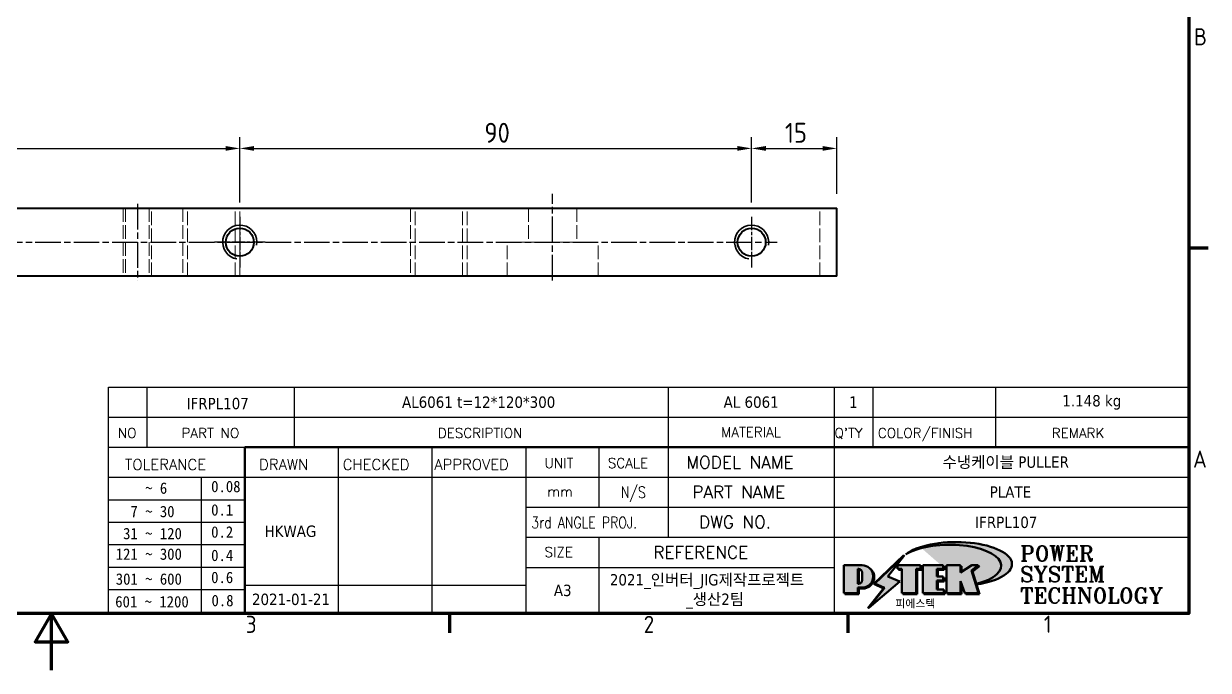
# Model space of a CAD drawing. Header units: millimetres. Extents: x 0 to 420, y 0 to 297.
# Drawn here: x 205.1 to 413.4, y 0 to 113.7 of the extents above; entities that cross this region are included whole.
import ezdxf
from ezdxf.enums import TextEntityAlignment as Align

# ---------------------------------------------------------------- set-up
doc = ezdxf.new("R2010")
doc.units = ezdxf.units.MM
doc.linetypes.add('CHAIN', pattern=[0.35429999999999995, 0.2362, -0.0295, 0.0591, -0.0295])
doc.linetypes.add('DASHED', pattern=[0.2067, 0.1654, -0.0413])
doc.layers.get('0').update_dxf_attribs({"color": 3, "lineweight": 25})
for name, color, linetype, lineweight in [('가려진 것(ISO)', 2, 'DASHED', 18), ('가시적인 것(ISO)', 3, 'Continuous', 40), ('가시적인 좁은 것(ISO)', 3, 'Continuous', 35), ('경계(ISO)', 7, 'Continuous', 70), ('제목(ISO)', 7, 'Continuous', 50), ('중심 표식(ISO)', 1, 'Continuous', 25), ('중심선(ISO)', 1, 'Continuous', 25), ('치수(ISO)', 7, 'Continuous', 25), ('해치(ISO)', 7, 'Continuous', 18)]:
    doc.layers.add(name, color=color, linetype=linetype, lineweight=lineweight)
doc.styles.add('HAN_291', font='')
doc.styles.add('HAN_370', font='', dxfattribs={"width": 2})
doc.styles.add('RC_284', font='ROMANC.shx')
doc.styles.add('RC_287', font='ROMANC.shx')
doc.styles.add('RC_292', font='ROMANC.shx')
doc.styles.add('ROMANT_294', font='romant.shx')
doc.styles.add('문자 텍스트_M2B', font='isocp.shx')
doc.styles.add('치수 텍스트_PSTEK_POSCO', font='isocp.shx')
doc.styles.add('텍스트 스타일198', font='tahoma.ttf')
doc.styles.add('텍스트 스타일333', font='ROMANC.shx', dxfattribs={"width": 0.800000011920929})
doc.styles.get('HAN_291').set_extended_font_data('GulimChe')
doc.styles.get('HAN_370').set_extended_font_data('GulimChe')
doc.dimstyles.new('치수_PSTEK_POSCO', dxfattribs={"dimtxt": 3.5, "dimasz": 2.5, "dimexe": 2, "dimexo": 2.5, "dimgap": 1, "dimtad": 1, "dimrnd": 1e-08, "dimdsep": 46, "dimtxsty": '치수 텍스트_PSTEK_POSCO', "dimcen": 0.09, "dimdle": 10, "dimclrd": 7, "dimclre": 7, "dimclrt": 2, "dimadec": 1, "dimazin": 2, "dimtfac": 1, "dimtmove": 0, "dimatfit": 3, "dimfxl": 0, "dimtolj": 1, "dimlwd": -1, "dimlwe": -1, "dimarcsym": 0})

# ---------------------------------------------------------------- blocks, each defined once
blk = doc.blocks.new('경계 Default Border')
at = {"layer": '경계(ISO)'}
for p, q in [((410, 74.25000190734863), (413.4000015258789, 74.25000190734863)), ((280, 10), (280, 6.599999666213989)), ((350, 10), (350, 6.599999666213989))]:
    blk.add_line(p, q, dxfattribs=at)
at = {"layer": '경계(ISO)', "flags": 128}
for points in [[(10, 10), (10, 287.0000076293945), (410, 287.0000076293945), (410, 10), (10, 10)], [(210, 0), (210, 10), (207.1132469177246, 5), (212.8867530822754, 5), (210, 10)]]:
    blk.add_lwpolyline(points, dxfattribs=at)
at = {"layer": '경계(ISO)', "color": 2, "char_height": 3.00000011920929, "attachment_point": 7, "style": '문자 텍스트_M2B'}
for s, insert in [('B', (410.878270202895, 109.8463944559917)), ('A', (410.7144008173592, 35.61784856929444)), ('3', (244.1685395229535, 6.57139439638704)), ('2', (314.127739416884, 6.57139439638704)), ('1', (384.4860661041481, 6.59999988079071))]:
    blk.add_mtext(s, dxfattribs=dict(at, insert=insert))
blk = doc.blocks.new('제목 블록 PSTEK')
for color, points in [(252, [(317.2195697678507, 17.0593801673321), (322.0326348870767, 21.62682475217465), (322.2781991042243, 21.94392121864296), (317.0471853425802, 16.97985676345368), (318.7512090904202, 16.1899260703855), (316.0018030350395, 12.71868385740789), (316.3356552234328, 13.00206718743325), (318.9235935156908, 16.2694494742633)]), (5, [(321.6183518841322, 17.4193704504104), (319.5281351041078, 18.24969419629727), (322.4505835294948, 22.02344462252142), (317.2195697678507, 17.0593801673321), (318.9235935156908, 16.2694494742633), (316.1741874603099, 12.79820726128571)]), (1, [(324.4839107253602, 19.60711530335299), (325.2419748254881, 19.60711530335299), (325.2419748254881, 20.25857663940324), (321.2266040451076, 20.25857663940324), (321.2266040451076, 19.60711530335299), (321.9846681452406, 19.60711530335299), (321.9846681452406, 15.3430047401139), (324.4839107253602, 15.3430047401139)]), (252, [(321.9846681452406, 19.60711530335299), (321.4042753185749, 19.60711530335299), (321.4042753185749, 19.45905590879572), (321.9846681452406, 19.45905590879572)]), (252, [(324.6615819988275, 19.45905590879572), (325.4196460989604, 19.45905590879572), (325.4196460989604, 20.11051724484596), (325.2419748254881, 20.11051724484596), (325.2419748254881, 19.60711530335299), (324.4839107253602, 19.60711530335299), (324.4839107253602, 15.3430047401139), (322.1623394187076, 15.3430047401139), (322.1623394187076, 15.19494534555726), (324.6615819988275, 15.19494534555726)]), (1, [(329.2277337269622, 20.25857663940324), (325.65654113025, 20.25857663940324), (325.65654113025, 15.3430047401139), (329.3580259941756, 15.3430047401139), (329.3580259941756, 15.9944660761648), (328.1137701654877, 15.9944660761648), (328.1137701654877, 17.56360607323003), (329.2277337269622, 17.56360607323003), (329.2277337269622, 18.25543873810179), (328.1137701654877, 18.25543873810179), (328.1137701654877, 19.60711530335299), (329.2277337269622, 19.60711530335299)]), (252, [(328.2914414389548, 19.45905590879572), (329.4054050004294, 19.45905590879572), (329.4054050004294, 20.11051724484596), (329.2277337269622, 20.11051724484596), (329.2277337269622, 19.60711530335299), (328.1137701654877, 19.60711530335299), (328.1137701654877, 18.25543873810179), (328.2914414389548, 18.25543873810179)]), (1, [(332.3312149849806, 20.25857663940324), (329.8592894925411, 20.25857663940324), (329.8592894925411, 15.3430047401139), (332.3312149849806, 15.3430047401139), (332.3312149849806, 17.4318630164523), (333.0701931098801, 15.3430047401139), (335.4855464857051, 15.3430047401139), (334.2514536401189, 19.30614745124769), (335.4379594596742, 20.25857663940324), (334.3071782107978, 20.25857663940324), (332.3312149849806, 18.99741471888304)]), (252, [(332.5088862584528, 20.1105172448466), (332.3312149849806, 20.1105172448466), (332.3312149849806, 18.99741471888368), (332.5088862584528, 19.11081371413894)]), (252, [(335.6156307331414, 20.11051724484596), (335.2535118015555, 20.11051724484596), (334.2514536401189, 19.30614745124769), (335.4855464857051, 15.3430047401139), (333.1954852176545, 15.3430047401139), (333.2478643833523, 15.19494534555726), (335.6632177591723, 15.19494534555726), (334.4291249135862, 19.15808805669106)]), (252, [(328.2914414389548, 17.41554667867274), (329.4054050004294, 17.41554667867274), (329.4054050004294, 18.10737934354514), (329.2277337269622, 18.10737934354514), (329.2277337269622, 17.56360607323003), (328.1137701654877, 17.56360607323003), (328.1137701654877, 15.9944660761648), (328.2914414389548, 15.9944660761648)]), (252, [(332.5088862584528, 16.92964231796647), (332.3312149849806, 17.43186301645164), (332.3312149849806, 15.3430047401139), (330.0369607660135, 15.3430047401139), (330.0369607660135, 15.19494534555726), (332.5088862584528, 15.19494534555726)]), (252, [(329.5356972676428, 15.8464066816075), (329.3580259941756, 15.8464066816075), (329.3580259941756, 15.3430047401139), (325.8342124037171, 15.3430047401139), (325.8342124037171, 15.19494534555726), (329.5356972676428, 15.19494534555726)])]:
    blk.add_hatch(color=color).paths.add_polyline_path(points)
h = blk.add_hatch(color=1)
edge = h.paths.add_edge_path(flags=0)
edge.add_line((314.2242174273352, 19.60711530335299), (314.2242174273352, 17.00126995915134))
edge.add_line((314.2242174273352, 17.00126995915134), (314.3485873187598, 17.00126995915134))
edge.add_arc((314.3485873187598, 17.6527312952023), 0.6514613360509371, 270, 360)
edge.add_line((315.0000486548106, 17.6527312952023), (315.0000486548106, 18.95565396730211))
edge.add_arc((314.3485873187598, 18.95565396730212), 0.6514613360508712, 0, 90)
edge.add_line((314.3485873187598, 19.60711530335299), (314.2242174273352, 19.60711530335299))
edge = h.paths.add_edge_path()
edge.add_arc((314.9847713324306, 18.28938669179658), 1.969189947606664, 269.9999999999959, 450)
edge.add_line((314.9847713324306, 20.25857663940318), (311.7664314776902, 20.25857663940324))
edge.add_line((311.7664314776902, 20.25857663940324), (311.7664314776902, 15.3430047401139))
edge.add_line((311.7664314776902, 15.3430047401139), (314.2242174273352, 15.3430047401139))
edge.add_line((314.2242174273352, 15.3430047401139), (314.2242174273352, 16.32019674418991))
edge.add_line((314.2242174273352, 16.32019674418991), (314.9847713324307, 16.32019674418991))
h = blk.add_hatch(color=252)
edge = h.paths.add_edge_path()
edge.add_arc((314.9847713324309, 18.28938669179657), 1.969189947606666, 270, 406.8278729790604)
edge.add_arc((315.1624426058984, 18.1413272972396), 1.969189947606962, -90, 53.560984836317004, ccw=False)
edge.add_line((315.1624426058984, 16.17213734963263), (314.4018887008024, 16.17213734963263))
edge.add_line((314.4018887008024, 16.17213734963263), (314.4018887008024, 15.19494534555726))
edge.add_line((314.4018887008024, 15.19494534555726), (311.9441027511573, 15.19494534555726))
edge.add_line((311.9441027511573, 15.19494534555726), (311.9441027511573, 15.3430047401139))
edge.add_line((311.9441027511573, 15.3430047401139), (314.2242174273352, 15.3430047401139))
edge.add_line((314.2242174273352, 15.3430047401139), (314.2242174273352, 16.32019674418991))
edge.add_line((314.2242174273352, 16.32019674418991), (314.9847713324309, 16.32019674418991))
h = blk.add_hatch(color=252)
edge = h.paths.add_edge_path()
edge.add_line((314.4018887008024, 19.45905590879572), (314.5262585922315, 19.45905590879572))
edge.add_arc((314.5262585922314, 18.80759457274939), 0.6514613360463194, 60.4189348879147, 90.00000000000318, ccw=False)
edge.add_arc((314.3485873187602, 18.95565396730057), 0.6514613360524251, 39.96992292766206, 90.00000000009999)
edge.add_line((314.3485873187591, 19.60711530335307), (314.2242174273352, 19.60711530335298))
edge.add_line((314.2242174273352, 19.60711530335299), (314.2242174273352, 17.00126995915134))
edge.add_line((314.2242174273352, 17.00126995915134), (314.3485873187591, 17.00126995915134))
edge.add_arc((314.3485873187568, 17.652731295233), 0.6514613360816299, 270.0000000002, 274.6930825552478)
edge.add_line((314.4018887008024, 17.0034541317032), (314.4018887008024, 19.45905590879572))
at = {"layer": '해치(ISO)', "true_color": 0x27d1fc}
h = blk.add_hatch(color=140, dxfattribs=at)
edge = h.paths.add_edge_path()
edge.add_ellipse((330.3660919371412, 20.15576403068321), major_axis=(9.100907360794343, 0), ratio=0.4069904968023172, start_angle=301.3098473703837, end_angle=507.7436900681698)
edge.add_ellipse((331.5340919371412, 20.4634168429492), major_axis=(-9.82350664112931, 0), ratio=0.3942600559756514, start_angle=111.51207141178469, end_angle=334.47025347086895, ccw=False)
edge.add_line((335.1363447531188, 16.8601935978785), (335.0955236905705, 16.99119398620872))
at = {"color": 180}
for p, q in [((182.475792979055, 11.79100474011392), (182.4757929790549, 51.56524660363496)), ((182.4757929790549, 51.56524660363496), (372.4757929537551, 51.56524660363496)), ((189.2651435055721, 51.56524660363496), (189.2651435055722, 41.00524660363494)), ((215.2152739891528, 41.00524660363494), (215.2152739891528, 51.56524660363496)), ((280.8758854511282, 51.56524660363496), (280.8758854511282, 41.00524660363494)), ((310.0881549537552, 51.56524660363496), (310.0881549537553, 41.00524660363494)), ((316.9044520275131, 51.56524660363496), (316.9044520275127, 41.00524660363494)), ((338.4566026226726, 51.56524660363496), (338.4566026226727, 41.00524660363494)), ((372.4757929537551, 51.56524660363496), (372.4757929537551, 11.79100474011389)), ((182.475792979055, 46.2852466036349), (372.4757929537551, 46.28524660363492)), ((182.475792979055, 41.00524660363493), (206.451475290024, 41.00524660363493)), ((222.9401812389276, 11.79100474011392), (222.9401812389276, 41.00524660363494)), ((239.4288871878316, 11.79100474011392), (239.4288871878316, 41.00524660363494)), ((255.9175931367356, 11.79100474011392), (255.9175931367356, 41.00524660363494)), ((268.6918866058747, 41.00524660363494), (268.6918866058747, 30.44524660363498)), ((280.8758854511282, 41.00524660363494), (280.8758854511282, 25.16524660363502)), ((310.088154953755, 41.00524660363494), (310.088154953755, 11.79100474011392)), ((182.475792979055, 35.72524660363497), (206.451475290024, 35.72524660363497)), ((198.8621818849491, 12.02524660363491), (198.8621818849491, 35.72524660363497)), ((206.451475290024, 35.72524660363497), (372.4757929537551, 35.72524660363497)), ((182.475792979055, 31.77524660363492), (206.451475290024, 31.77524660363492)), ((255.917593136736, 30.44524660363498), (372.4757929537552, 30.44524660363501)), ((182.475792979055, 27.82524660363487), (206.451475290024, 27.82524660363487)), ((255.9175931367359, 25.16524660363502), (372.4757929537552, 25.165246603635)), ((268.6918866058744, 25.16524660363502), (268.6918866058744, 11.79100474011392)), ((182.475792979055, 23.87524660363505), (206.451475290024, 23.87524660363505)), ((182.475792979055, 19.92524660363478), (206.451475290024, 19.92524660363478)), ((255.9175931367359, 19.88524660363481), (310.0881549537553, 19.88524660363481)), ((206.451475290024, 16.74100474011396), (255.9175931367359, 16.74100474011396)), ((182.475792979055, 15.97524660363496), (206.451475290024, 15.97524660363496)), ((182.475792979055, 11.79100474011392), (372.4757929537551, 11.79100474011389))]:
    blk.add_line(p, q, dxfattribs=at)
at = {"color": 7, "lineweight": 50}
for p, q in [((206.4514752900237, 11.79100474011392), (206.4514752900237, 41.00524660363494)), ((206.451475290024, 41.00524660363494), (372.4757929537551, 41.00524660363496))]:
    blk.add_line(p, q, dxfattribs=at)
at = {"color": 7}
for p, q in [((322.2781991042243, 21.94392121864296), (317.0471853425802, 16.97985676345368)), ((322.4505835294948, 22.02344462252142), (317.2195697678507, 17.0593801673321)), ((317.2195697678507, 17.0593801673321), (322.0326348870767, 21.62682475217465)), ((319.5281351041078, 18.24969419629727), (322.4505835294948, 22.02344462252142)), ((322.0326348870767, 21.62682475217465), (322.2781991042243, 21.94392121864296)), ((311.7664314776902, 20.25900474011391), (311.7664314776902, 15.34300474011391)), ((314.9847713324309, 20.25857663940324), (311.7664314776902, 20.25857663940324)), ((314.9847713324309, 20.25857663940324), (311.7664314776902, 20.25857663940324)), ((311.7664314776902, 20.25857663940324), (311.7664314776902, 15.3430047401139)), ((314.2242174273352, 17.00126995915134), (314.2242174273352, 19.60711530335299)), ((314.2242174273352, 19.60711530335299), (314.3485873187591, 19.60711530335299)), ((314.3485873187591, 19.60711530335299), (314.2242174273352, 19.60711530335299)), ((314.2242174273352, 19.60711530335299), (314.2242174273352, 17.00126995915134)), ((314.2242174273352, 17.00126995915134), (314.2242174273352, 19.60711530335299)), ((314.2242174273352, 19.60711530335299), (314.3485873187591, 19.60711530335299)), ((314.4018887008024, 19.45905590879572), (314.5262585922314, 19.45905590879572)), ((314.4018887008024, 17.0034541317032), (314.4018887008024, 19.45905590879572)), ((315.0000486548106, 18.95565396730275), (315.0000486548106, 17.65273129520161)), ((315.0000486548106, 18.95565396730275), (315.0000486548106, 17.65273129520161)), ((325.2419748254881, 20.25857663940324), (321.2266040451076, 20.25857663940324)), ((321.2266040451076, 20.25857663940324), (321.2266040451076, 19.60711530335299)), ((325.2419748254881, 20.25857663940324), (321.2266040451076, 20.25857663940324)), ((321.2266040451076, 20.25857663940324), (321.2266040451076, 19.60711530335299)), ((321.2266040451076, 19.60711530335299), (321.9846681452406, 19.60711530335299)), ((321.2266040451076, 19.60711530335299), (321.9846681452406, 19.60711530335299)), ((321.4042753185749, 19.60711530335299), (321.4042753185749, 19.45905590879572)), ((321.9846681452406, 19.60711530335299), (321.4042753185749, 19.60711530335299)), ((321.4042753185749, 19.45905590879572), (321.9846681452406, 19.45905590879572)), ((321.9846681452406, 19.60711530335299), (321.9846681452406, 15.3430047401139)), ((321.9846681452406, 19.45905590879572), (321.9846681452406, 19.60711530335299)), ((321.9846681452406, 19.60711530335299), (321.9846681452406, 15.3430047401139)), ((324.4839107253602, 19.60711530335299), (325.2419748254881, 19.60711530335299)), ((324.4839107253602, 15.3430047401139), (324.4839107253602, 19.60711530335299)), ((325.2419748254881, 19.60711530335299), (324.4839107253602, 19.60711530335299)), ((324.4839107253602, 19.60711530335299), (324.4839107253602, 15.3430047401139)), ((324.4839107253602, 19.60711530335299), (325.2419748254881, 19.60711530335299)), ((324.4839107253602, 15.3430047401139), (324.4839107253602, 19.60711530335299)), ((324.6615819988275, 19.45905590879572), (325.4196460989604, 19.45905590879572)), ((324.6615819988275, 15.19494534555726), (324.6615819988275, 19.45905590879572)), ((325.2419748254881, 19.60711530335299), (325.2419748254881, 20.25857663940324)), ((325.2419748254881, 19.60711530335299), (325.2419748254881, 20.25857663940324)), ((325.4196460989604, 20.11051724484596), (325.2419748254881, 20.11051724484596)), ((325.2419748254881, 20.11051724484596), (325.2419748254881, 19.60711530335299)), ((325.4196460989604, 19.45905590879572), (325.4196460989604, 20.11051724484596)), ((329.2277337269622, 20.25857663940324), (325.65654113025, 20.25857663940324)), ((325.65654113025, 20.25857663940324), (325.65654113025, 15.3430047401139)), ((325.65654113025, 20.25857663940324), (325.65654113025, 15.3430047401139)), ((329.2277337269622, 20.25857663940324), (325.65654113025, 20.25857663940324)), ((328.1137701654877, 18.25543873810179), (328.1137701654877, 19.60711530335299)), ((328.1137701654877, 19.60711530335299), (329.2277337269622, 19.60711530335299)), ((329.2277337269622, 19.60711530335299), (328.1137701654877, 19.60711530335299)), ((328.1137701654877, 19.60711530335299), (328.1137701654877, 18.25543873810179)), ((328.1137701654877, 18.25543873810179), (328.1137701654877, 19.60711530335299)), ((328.1137701654877, 19.60711530335299), (329.2277337269622, 19.60711530335299)), ((328.2914414389548, 18.25543873810179), (328.2914414389548, 19.45905590879572)), ((328.2914414389548, 19.45905590879572), (329.4054050004294, 19.45905590879572)), ((329.2277337269622, 19.60711530335299), (329.2277337269622, 20.25857663940324)), ((329.2277337269622, 19.60711530335299), (329.2277337269622, 20.25857663940324)), ((329.4054050004294, 20.11051724484596), (329.2277337269622, 20.11051724484596)), ((329.2277337269622, 20.11051724484596), (329.2277337269622, 19.60711530335299)), ((329.4054050004294, 19.45905590879572), (329.4054050004294, 20.11051724484596)), ((332.3312149849806, 20.25857663940324), (329.8592894925411, 20.25857663940324)), ((329.8592894925411, 20.25857663940324), (329.8592894925411, 15.3430047401139)), ((329.8592894925411, 20.25857663940324), (329.8592894925411, 15.3430047401139)), ((332.3312149849806, 20.25857663940324), (329.8592894925411, 20.25857663940324)), ((334.3071782107978, 20.25857663940324), (332.3312149849806, 18.99741471888304)), ((332.3312149849806, 18.99741471888304), (332.3312149849806, 20.25857663940324)), ((334.3071782107978, 20.25857663940324), (332.3312149849806, 18.99741471888304)), ((332.3312149849806, 18.99741471888304), (332.3312149849806, 20.25857663940324)), ((332.5088862584528, 20.1105172448466), (332.3312149849806, 20.1105172448466)), ((332.3312149849806, 20.1105172448466), (332.3312149849806, 18.99741471888368)), ((332.3312149849806, 18.99741471888368), (332.5088862584528, 19.11081371413894)), ((332.5088862584528, 19.11081371413894), (332.5088862584528, 20.1105172448466)), ((334.2514536401189, 19.30614745124769), (335.4379594596742, 20.25857663940324)), ((334.2514536401189, 19.30614745124769), (335.4379594596742, 20.25857663940324)), ((335.2535118015555, 20.11051724484596), (334.2514536401189, 19.30614745124769)), ((335.4855464857051, 15.3430047401139), (334.2514536401189, 19.30614745124769)), ((334.2514536401189, 19.30614745124769), (335.4855464857051, 15.3430047401139)), ((335.4855464857051, 15.3430047401139), (334.2514536401189, 19.30614745124769)), ((335.4379594596742, 20.25857663940324), (334.3071782107978, 20.25857663940324)), ((335.4379594596742, 20.25857663940324), (334.3071782107978, 20.25857663940324)), ((334.4291249135862, 19.15808805669104), (335.6156307331414, 20.11051724484596)), ((335.6632177591723, 15.19494534555726), (334.4291249135862, 19.15808805669104)), ((335.6156307331414, 20.11051724484596), (335.2535118015555, 20.11051724484596)), ((314.3485873187591, 17.00126995915134), (314.2242174273352, 17.00126995915134)), ((314.2242174273352, 17.00126995915134), (314.3485873187591, 17.00126995915134)), ((314.3485873187591, 17.00126995915134), (314.2242174273352, 17.00126995915134)), ((316.1741874603099, 12.79820726128571), (321.6183518841322, 17.4193704504104)), ((317.0471853425802, 16.97985676345368), (318.7512090904202, 16.1899260703855)), ((318.9235935156908, 16.2694494742633), (317.2195697678507, 17.0593801673321)), ((317.2195697678507, 17.0593801673321), (318.9235935156908, 16.2694494742633)), ((321.6183518841322, 17.4193704504104), (319.5281351041078, 18.24969419629727)), ((329.2277337269622, 18.25543873810179), (328.1137701654877, 18.25543873810179)), ((328.1137701654877, 18.25543873810179), (328.2914414389548, 18.25543873810179)), ((329.2277337269622, 18.25543873810179), (328.1137701654877, 18.25543873810179)), ((328.1137701654877, 17.56360607323003), (329.2277337269622, 17.56360607323003)), ((328.1137701654877, 15.9944660761648), (328.1137701654877, 17.56360607323003)), ((329.2277337269622, 17.56360607323003), (328.1137701654877, 17.56360607323003)), ((328.1137701654877, 17.56360607323003), (328.1137701654877, 15.9944660761648)), ((328.1137701654877, 17.56360607323003), (329.2277337269622, 17.56360607323003)), ((328.1137701654877, 15.9944660761648), (328.1137701654877, 17.56360607323003)), ((328.2914414389548, 15.9944660761648), (328.2914414389548, 17.41554667867274)), ((328.2914414389548, 17.41554667867274), (329.4054050004294, 17.41554667867274)), ((329.2277337269622, 17.56360607323003), (329.2277337269622, 18.25543873810179)), ((329.2277337269622, 17.56360607323003), (329.2277337269622, 18.25543873810179)), ((329.4054050004294, 18.10737934354514), (329.2277337269622, 18.10737934354514)), ((329.2277337269622, 18.10737934354514), (329.2277337269622, 17.56360607323003)), ((329.4054050004294, 17.41554667867274), (329.4054050004294, 18.10737934354514)), ((332.3312149849806, 17.4318630164523), (333.0701931098801, 15.3430047401139)), ((332.3312149849806, 15.3430047401139), (332.3312149849806, 17.4318630164523)), ((332.5088862584528, 16.92964231796647), (332.3312149849806, 17.43186301645164)), ((332.3312149849806, 17.43186301645164), (332.3312149849806, 15.3430047401139)), ((332.3312149849806, 17.4318630164523), (333.0701931098801, 15.3430047401139)), ((332.3312149849806, 15.3430047401139), (332.3312149849806, 17.4318630164523)), ((332.5088862584528, 15.19494534555726), (332.5088862584528, 16.92964231796647)), ((345.0447381189468, 17.50375595811051), (344.9867755289346, 17.689895936919)), ((311.7664314776902, 15.3430047401139), (314.2242174273352, 15.3430047401139)), ((311.7664314776902, 15.3430047401139), (314.2242174273352, 15.3430047401139)), ((314.2242174273352, 15.3430047401139), (311.9441027511573, 15.3430047401139)), ((311.9441027511573, 15.3430047401139), (311.9441027511573, 15.19494534555726)), ((311.9441027511573, 15.19494534555726), (314.4018887008024, 15.19494534555726)), ((314.2242174273352, 16.32019674418991), (314.9847713324309, 16.32019674418991)), ((314.2242174273352, 15.3430047401139), (314.2242174273352, 16.32019674418991)), ((314.9847713324309, 16.32019674418991), (314.2242174273352, 16.32019674418991)), ((314.2242174273352, 16.32019674418991), (314.2242174273352, 15.3430047401139)), ((314.2242174273352, 16.32019674418991), (314.9847713324309, 16.32019674418991)), ((314.2242174273352, 15.3430047401139), (314.2242174273352, 16.32019674418991)), ((314.4018887008024, 16.17213734963263), (315.162442605898, 16.17213734963263)), ((314.4018887008024, 15.19494534555726), (314.4018887008024, 16.17213734963263)), ((318.7512090904202, 16.1899260703855), (316.0018030350395, 12.71868385740789)), ((318.9235935156908, 16.2694494742633), (316.1741874603099, 12.79820726128571)), ((316.3356552234328, 13.00206718743325), (318.9235935156908, 16.2694494742633)), ((321.9846681452406, 15.3430047401139), (324.4839107253602, 15.3430047401139)), ((321.9846681452406, 15.3430047401139), (324.4839107253602, 15.3430047401139)), ((324.4839107253602, 15.3430047401139), (322.1623394187076, 15.3430047401139)), ((322.1623394187076, 15.3430047401139), (322.1623394187076, 15.19494534555726)), ((322.1623394187076, 15.19494534555726), (324.6615819988275, 15.19494534555726)), ((325.65654113025, 15.3430047401139), (329.3580259941756, 15.3430047401139)), ((325.65654113025, 15.3430047401139), (329.3580259941756, 15.3430047401139)), ((329.3580259941756, 15.3430047401139), (325.8342124037171, 15.3430047401139)), ((325.8342124037171, 15.3430047401139), (325.8342124037171, 15.19494534555726)), ((325.8342124037171, 15.19494534555726), (329.5356972676428, 15.19494534555726)), ((329.3580259941756, 15.9944660761648), (328.1137701654877, 15.9944660761648)), ((328.1137701654877, 15.9944660761648), (328.2914414389548, 15.9944660761648)), ((329.3580259941756, 15.9944660761648), (328.1137701654877, 15.9944660761648)), ((329.3580259941756, 15.3430047401139), (329.3580259941756, 15.9944660761648)), ((329.3580259941756, 15.3430047401139), (329.3580259941756, 15.9944660761648)), ((329.5356972676428, 15.8464066816075), (329.3580259941756, 15.8464066816075)), ((329.3580259941756, 15.8464066816075), (329.3580259941756, 15.3430047401139)), ((329.5356972676428, 15.19494534555726), (329.5356972676428, 15.8464066816075)), ((329.8592894925411, 15.3430047401139), (332.3312149849806, 15.3430047401139)), ((329.8592894925411, 15.3430047401139), (332.3312149849806, 15.3430047401139)), ((332.3312149849806, 15.3430047401139), (330.0369607660135, 15.3430047401139)), ((330.0369607660135, 15.3430047401139), (330.0369607660135, 15.19494534555726)), ((330.0369607660135, 15.19494534555726), (332.5088862584528, 15.19494534555726)), ((333.0701931098801, 15.3430047401139), (335.4855464857051, 15.3430047401139)), ((333.0701931098801, 15.3430047401139), (335.4855464857051, 15.3430047401139)), ((335.4855464857051, 15.3430047401139), (333.1954852176545, 15.3430047401139)), ((333.1954852176545, 15.3430047401139), (333.2478643833523, 15.19494534555726)), ((333.2478643833523, 15.19494534555726), (335.6632177591723, 15.19494534555726)), ((316.0018030350395, 12.71868385740789), (316.3356552234328, 13.00206718743325))]:
    blk.add_line(p, q, dxfattribs=at)
at = {"color": 5}
for p, q in [((322.4505835294948, 22.02344462252142), (317.2195697678507, 17.0593801673321)), ((319.5281351041078, 18.24969419629727), (322.4505835294948, 22.02344462252142)), ((316.1741874603099, 12.79820726128571), (321.6183518841322, 17.4193704504104)), ((317.2195697678507, 17.0593801673321), (318.9235935156908, 16.2694494742633)), ((321.6183518841322, 17.4193704504104), (319.5281351041078, 18.24969419629727)), ((318.9235935156908, 16.2694494742633), (316.1741874603099, 12.79820726128571))]:
    blk.add_line(p, q, dxfattribs=at)
at = {"color": 1}
for p, q in [((314.9847713324309, 20.25857663940324), (311.7664314776902, 20.25857663940324)), ((311.7664314776902, 20.25857663940324), (311.7664314776902, 15.3430047401139)), ((314.2242174273352, 17.00126995915134), (314.2242174273352, 19.60711530335299)), ((314.2242174273352, 19.60711530335299), (314.3485873187591, 19.60711530335299)), ((315.0000486548106, 18.95565396730275), (315.0000486548106, 17.65273129520161)), ((325.2419748254881, 20.25857663940324), (321.2266040451076, 20.25857663940324)), ((321.2266040451076, 20.25857663940324), (321.2266040451076, 19.60711530335299)), ((321.2266040451076, 19.60711530335299), (321.9846681452406, 19.60711530335299)), ((321.9846681452406, 19.60711530335299), (321.9846681452406, 15.3430047401139)), ((324.4839107253602, 19.60711530335299), (325.2419748254881, 19.60711530335299)), ((324.4839107253602, 15.3430047401139), (324.4839107253602, 19.60711530335299)), ((325.2419748254881, 19.60711530335299), (325.2419748254881, 20.25857663940324)), ((329.2277337269622, 20.25857663940324), (325.65654113025, 20.25857663940324)), ((325.65654113025, 20.25857663940324), (325.65654113025, 15.3430047401139)), ((328.1137701654877, 18.25543873810179), (328.1137701654877, 19.60711530335299)), ((328.1137701654877, 19.60711530335299), (329.2277337269622, 19.60711530335299)), ((329.2277337269622, 19.60711530335299), (329.2277337269622, 20.25857663940324)), ((332.3312149849806, 20.25857663940324), (329.8592894925411, 20.25857663940324)), ((329.8592894925411, 20.25857663940324), (329.8592894925411, 15.3430047401139)), ((334.3071782107978, 20.25857663940324), (332.3312149849806, 18.99741471888304)), ((332.3312149849806, 18.99741471888304), (332.3312149849806, 20.25857663940324)), ((334.2514536401189, 19.30614745124769), (335.4379594596742, 20.25857663940324)), ((335.4855464857051, 15.3430047401139), (334.2514536401189, 19.30614745124769)), ((335.4379594596742, 20.25857663940324), (334.3071782107978, 20.25857663940324)), ((314.3485873187591, 17.00126995915134), (314.2242174273352, 17.00126995915134)), ((329.2277337269622, 18.25543873810179), (328.1137701654877, 18.25543873810179)), ((328.1137701654877, 17.56360607323003), (329.2277337269622, 17.56360607323003)), ((328.1137701654877, 15.9944660761648), (328.1137701654877, 17.56360607323003)), ((329.2277337269622, 17.56360607323003), (329.2277337269622, 18.25543873810179)), ((332.3312149849806, 17.4318630164523), (333.0701931098801, 15.3430047401139)), ((332.3312149849806, 15.3430047401139), (332.3312149849806, 17.4318630164523)), ((311.7664314776902, 15.3430047401139), (314.2242174273352, 15.3430047401139)), ((314.2242174273352, 16.32019674418991), (314.9847713324309, 16.32019674418991)), ((314.2242174273352, 15.3430047401139), (314.2242174273352, 16.32019674418991)), ((321.9846681452406, 15.3430047401139), (324.4839107253602, 15.3430047401139)), ((325.65654113025, 15.3430047401139), (329.3580259941756, 15.3430047401139)), ((329.3580259941756, 15.9944660761648), (328.1137701654877, 15.9944660761648)), ((329.3580259941756, 15.3430047401139), (329.3580259941756, 15.9944660761648)), ((329.8592894925411, 15.3430047401139), (332.3312149849806, 15.3430047401139)), ((333.0701931098801, 15.3430047401139), (335.4855464857051, 15.3430047401139))]:
    blk.add_line(p, q, dxfattribs=at)
at = {"color": 7}
for centre, radius, start, end in [((314.3485873187598, 18.95565396730211), 0.6514613360508712, 0, 90), ((314.3485873187602, 18.95565396730057), 0.6514613360524251, 39.96992292766117, 90), ((314.3485873187598, 18.95565396730212), 0.6514613360508712, 0, 90), ((314.5262585922314, 18.80759457274939), 0.6514613360463193, 60.41893488791137, 90), ((314.9847713324309, 18.28938669179658), 1.969189947606665, 270, 90), ((314.9847713324309, 18.28938669179658), 1.969189947606665, 270, 90), ((314.9847713324307, 18.2893866917965), 1.969189947606594, 270, 46.82787297909833), ((315.1624426058984, 18.1413272972396), 1.969189947606961, 270, 53.56098483636067), ((314.3485873187597, 17.65273129520228), 0.6514613360509381, 270, 0), ((314.3485873187598, 17.6527312952023), 0.6514613360509381, 270, 0), ((314.3485873187568, 17.652731295233), 0.6514613360816299, 270, 274.6930825552478)]:
    blk.add_arc(centre, radius, start, end, dxfattribs=at)
at = {"color": 1}
for centre, radius, start, end in [((314.3485873187598, 18.95565396730211), 0.6514613360508712, 0, 90), ((314.9847713324309, 18.28938669179657), 1.969189947606665, 270, 90), ((314.3485873187598, 17.6527312952023), 0.6514613360509381, 270, 0)]:
    blk.add_arc(centre, radius, start, end, dxfattribs=at)
at = {"layer": '제목(ISO)', "lineweight": 18}
blk.add_line((182.475792979055, 35.72500474011393), (182.475792979055, 11.79100474011392), dxfattribs=at)
at = {"layer": '제목(ISO)'}
for p, q in [((322.2781991042243, 21.94392121864296), (317.0471853425802, 16.97985676345368)), ((322.4505835294948, 22.02344462252142), (317.2195697678507, 17.0593801673321)), ((317.2195697678507, 17.0593801673321), (322.0326348870767, 21.62682475217465)), ((319.5281351041078, 18.24969419629727), (322.4505835294948, 22.02344462252142)), ((322.0326348870767, 21.62682475217465), (322.2781991042243, 21.94392121864296)), ((314.9847713324306, 20.25857663940324), (311.7664314776902, 20.25857663940324)), ((311.7664314776902, 20.25857663940324), (311.7664314776902, 15.3430047401139)), ((314.2242174273352, 17.00126995915134), (314.2242174273352, 19.60711530335299)), ((314.2242174273352, 19.60711530335299), (314.3485873187598, 19.60711530335299)), ((314.3485873187591, 19.60711530335299), (314.2242174273352, 19.60711530335299)), ((314.2242174273352, 19.60711530335299), (314.2242174273352, 17.00126995915134)), ((314.4018887008024, 19.45905590879572), (314.5262585922314, 19.45905590879572)), ((314.4018887008024, 17.0034541317032), (314.4018887008024, 19.45905590879572)), ((315.0000486548106, 18.95565396730211), (315.0000486548106, 17.6527312952023)), ((325.2419748254881, 20.25857663940324), (321.2266040451076, 20.25857663940324)), ((321.2266040451076, 20.25857663940324), (321.2266040451076, 19.60711530335299)), ((321.2266040451076, 19.60711530335299), (321.9846681452406, 19.60711530335299)), ((321.9846681452406, 19.60711530335299), (321.4042753185749, 19.60711530335299)), ((321.4042753185749, 19.60711530335299), (321.4042753185749, 19.45905590879572)), ((321.4042753185749, 19.45905590879572), (321.9846681452406, 19.45905590879572)), ((321.9846681452406, 19.60711530335299), (321.9846681452406, 15.3430047401139)), ((321.9846681452406, 19.45905590879572), (321.9846681452406, 19.60711530335299)), ((324.4839107253602, 19.60711530335299), (325.2419748254881, 19.60711530335299)), ((324.4839107253602, 15.3430047401139), (324.4839107253602, 19.60711530335299)), ((325.2419748254881, 19.60711530335299), (324.4839107253602, 19.60711530335299)), ((324.4839107253602, 19.60711530335299), (324.4839107253602, 15.3430047401139)), ((324.6615819988275, 19.45905590879572), (325.4196460989604, 19.45905590879572)), ((324.6615819988275, 15.19494534555726), (324.6615819988275, 19.45905590879572)), ((325.2419748254881, 19.60711530335299), (325.2419748254881, 20.25857663940324)), ((325.4196460989604, 20.11051724484596), (325.2419748254881, 20.11051724484596)), ((325.2419748254881, 20.11051724484596), (325.2419748254881, 19.60711530335299)), ((325.4196460989604, 19.45905590879572), (325.4196460989604, 20.11051724484596)), ((329.2277337269622, 20.25857663940324), (325.65654113025, 20.25857663940324)), ((325.65654113025, 20.25857663940324), (325.65654113025, 15.3430047401139)), ((328.1137701654877, 18.25543873810179), (328.1137701654877, 19.60711530335299)), ((328.1137701654877, 19.60711530335299), (329.2277337269622, 19.60711530335299)), ((329.2277337269622, 19.60711530335299), (328.1137701654877, 19.60711530335299)), ((328.1137701654877, 19.60711530335299), (328.1137701654877, 18.25543873810179)), ((328.2914414389548, 19.45905590879572), (329.4054050004294, 19.45905590879572)), ((328.2914414389548, 18.25543873810179), (328.2914414389548, 19.45905590879572)), ((329.2277337269622, 19.60711530335299), (329.2277337269622, 20.25857663940324)), ((329.4054050004294, 20.11051724484596), (329.2277337269622, 20.11051724484596)), ((329.2277337269622, 20.11051724484596), (329.2277337269622, 19.60711530335299)), ((329.4054050004294, 19.45905590879572), (329.4054050004294, 20.11051724484596)), ((332.3312149849806, 20.25857663940324), (329.8592894925411, 20.25857663940324)), ((329.8592894925411, 20.25857663940324), (329.8592894925411, 15.3430047401139)), ((334.3071782107978, 20.25857663940324), (332.3312149849806, 18.99741471888304)), ((332.3312149849806, 18.99741471888304), (332.3312149849806, 20.25857663940324)), ((332.5088862584528, 20.1105172448466), (332.3312149849806, 20.1105172448466)), ((332.3312149849806, 20.1105172448466), (332.3312149849806, 18.99741471888368)), ((332.3312149849806, 18.99741471888368), (332.5088862584528, 19.11081371413894)), ((332.5088862584528, 19.11081371413894), (332.5088862584528, 20.1105172448466)), ((334.2514536401189, 19.30614745124769), (335.4379594596742, 20.25857663940324)), ((335.2535118015555, 20.11051724484596), (334.2514536401189, 19.30614745124769)), ((335.4855464857051, 15.3430047401139), (334.2514536401189, 19.30614745124769)), ((334.2514536401189, 19.30614745124769), (335.4855464857051, 15.3430047401139)), ((335.4379594596742, 20.25857663940324), (334.3071782107978, 20.25857663940324)), ((334.4291249135862, 19.15808805669106), (335.6156307331414, 20.11051724484596)), ((335.6632177591723, 15.19494534555726), (334.4291249135862, 19.15808805669106)), ((335.6156307331414, 20.11051724484596), (335.2535118015555, 20.11051724484596)), ((314.3485873187598, 17.00126995915134), (314.2242174273352, 17.00126995915134)), ((314.2242174273352, 17.00126995915134), (314.3485873187591, 17.00126995915134)), ((316.1741874603099, 12.79820726128571), (321.6183518841322, 17.4193704504104)), ((317.0471853425802, 16.97985676345368), (318.7512090904202, 16.1899260703855)), ((317.2195697678507, 17.0593801673321), (318.9235935156908, 16.2694494742633)), ((318.9235935156908, 16.2694494742633), (317.2195697678507, 17.0593801673321)), ((321.6183518841322, 17.4193704504104), (319.5281351041078, 18.24969419629727)), ((329.2277337269622, 18.25543873810179), (328.1137701654877, 18.25543873810179)), ((328.1137701654877, 18.25543873810179), (328.2914414389548, 18.25543873810179)), ((328.1137701654877, 15.9944660761648), (328.1137701654877, 17.56360607323003)), ((328.1137701654877, 17.56360607323003), (329.2277337269622, 17.56360607323003)), ((329.2277337269622, 17.56360607323003), (328.1137701654877, 17.56360607323003)), ((328.1137701654877, 17.56360607323003), (328.1137701654877, 15.9944660761648)), ((328.2914414389548, 17.41554667867274), (329.4054050004294, 17.41554667867274)), ((328.2914414389548, 15.9944660761648), (328.2914414389548, 17.41554667867274)), ((329.2277337269622, 17.56360607323003), (329.2277337269622, 18.25543873810179)), ((329.4054050004294, 18.10737934354514), (329.2277337269622, 18.10737934354514)), ((329.2277337269622, 18.10737934354514), (329.2277337269622, 17.56360607323003)), ((329.4054050004294, 17.41554667867274), (329.4054050004294, 18.10737934354514)), ((332.3312149849806, 15.3430047401139), (332.3312149849806, 17.4318630164523)), ((332.3312149849806, 17.4318630164523), (333.0701931098801, 15.3430047401139)), ((332.5088862584528, 16.92964231796647), (332.3312149849806, 17.43186301645164)), ((332.3312149849806, 17.43186301645164), (332.3312149849806, 15.3430047401139)), ((332.5088862584528, 15.19494534555726), (332.5088862584528, 16.92964231796647)), ((311.7664314776902, 15.3430047401139), (314.2242174273352, 15.3430047401139)), ((314.2242174273352, 15.3430047401139), (311.9441027511573, 15.3430047401139)), ((311.9441027511573, 15.3430047401139), (311.9441027511573, 15.19494534555726)), ((311.9441027511573, 15.19494534555726), (314.4018887008024, 15.19494534555726)), ((314.2242174273352, 15.3430047401139), (314.2242174273352, 16.32019674418991)), ((314.2242174273352, 16.32019674418991), (314.9847713324307, 16.32019674418991)), ((314.9847713324309, 16.32019674418991), (314.2242174273352, 16.32019674418991)), ((314.2242174273352, 16.32019674418991), (314.2242174273352, 15.3430047401139)), ((314.4018887008024, 15.19494534555726), (314.4018887008024, 16.17213734963263)), ((314.4018887008024, 16.17213734963263), (315.1624426058984, 16.17213734963263)), ((318.7512090904202, 16.1899260703855), (316.0018030350395, 12.71868385740789)), ((318.9235935156908, 16.2694494742633), (316.1741874603099, 12.79820726128571)), ((316.3356552234328, 13.00206718743325), (318.9235935156908, 16.2694494742633)), ((321.9846681452406, 15.3430047401139), (324.4839107253602, 15.3430047401139)), ((324.4839107253602, 15.3430047401139), (322.1623394187076, 15.3430047401139)), ((322.1623394187076, 15.3430047401139), (322.1623394187076, 15.19494534555726)), ((322.1623394187076, 15.19494534555726), (324.6615819988275, 15.19494534555726)), ((325.65654113025, 15.3430047401139), (329.3580259941756, 15.3430047401139)), ((329.3580259941756, 15.3430047401139), (325.8342124037171, 15.3430047401139)), ((325.8342124037171, 15.3430047401139), (325.8342124037171, 15.19494534555726)), ((325.8342124037171, 15.19494534555726), (329.5356972676428, 15.19494534555726)), ((329.3580259941756, 15.9944660761648), (328.1137701654877, 15.9944660761648)), ((328.1137701654877, 15.9944660761648), (328.2914414389548, 15.9944660761648)), ((329.3580259941756, 15.3430047401139), (329.3580259941756, 15.9944660761648)), ((329.5356972676428, 15.8464066816075), (329.3580259941756, 15.8464066816075)), ((329.3580259941756, 15.8464066816075), (329.3580259941756, 15.3430047401139)), ((329.5356972676428, 15.19494534555726), (329.5356972676428, 15.8464066816075)), ((329.8592894925411, 15.3430047401139), (332.3312149849806, 15.3430047401139)), ((332.3312149849806, 15.3430047401139), (330.0369607660135, 15.3430047401139)), ((330.0369607660135, 15.3430047401139), (330.0369607660135, 15.19494534555726)), ((330.0369607660135, 15.19494534555726), (332.5088862584528, 15.19494534555726)), ((333.0701931098801, 15.3430047401139), (335.4855464857051, 15.3430047401139)), ((335.4855464857051, 15.3430047401139), (333.1954852176545, 15.3430047401139)), ((333.1954852176545, 15.3430047401139), (333.2478643833523, 15.19494534555726)), ((333.2478643833523, 15.19494534555726), (335.6632177591723, 15.19494534555726)), ((316.0018030350395, 12.71868385740789), (316.3356552234328, 13.00206718743325))]:
    blk.add_line(p, q, dxfattribs=at)
at = {"layer": '제목(ISO)', "color": 4}
blk.add_line((335.1363447531188, 16.8601935978785), (335.0955236905705, 16.99119398620872), dxfattribs=at)
at = {"layer": '제목(ISO)'}
for centre, radius, start, end in [((314.3485873187598, 18.95565396730212), 0.6514613360508712, 0, 90), ((314.3485873187602, 18.95565396730057), 0.6514613360524251, 39.96992292766117, 90), ((314.5262585922314, 18.80759457274939), 0.6514613360463193, 60.41893488791137, 90), ((314.9847713324306, 18.28938669179658), 1.969189947606664, 46.82787297909431, 90), ((314.9847713324307, 18.2893866917965), 1.969189947606594, 270, 46.82787297909833), ((314.9847713324309, 18.28938669179657), 1.969189947606666, 270, 46.8278729790603), ((315.1624426058984, 18.1413272972396), 1.969189947606962, 270, 53.56098483631701), ((314.3485873187598, 17.6527312952023), 0.6514613360509371, 270, 0), ((314.3485873187568, 17.652731295233), 0.6514613360816299, 270, 274.6930825552478)]:
    blk.add_arc(centre, radius, start, end, dxfattribs=at)
at = {"layer": '제목(ISO)', "color": 4}
for centre, major_axis, ratio, start_param, end_param in [((331.5340919371412, 20.4634168429492), (9.82350664112931, 0), 0.3942600559756514, 5.087845455444478, 8.97919982663645), ((330.3660919371412, 20.15576403068321), (9.100907360794343, 0), 0.4069904968023172, 5.258848905294775, 8.861799147915196)]:
    blk.add_ellipse(centre, major_axis=major_axis, ratio=ratio, start_param=start_param, end_param=end_param, dxfattribs=at)
at = {"color": 2}
for s, height, style, p in [('NO', 1.742399930953979, 'RC_284', (184.135398793432, 42.62317362549192)), ('PART NO', 1.742399930953979, 'RC_284', (195.3359407378685, 42.62317362549192)), ('DESCRIPTION', 1.742399930953979, 'RC_284', (240.4025565652523, 42.62317362549192)), ("Q'TY", 1.742399930953979, 'RC_284', (310.1440786515383, 42.62317362549192)), ('COLOR/FINISH', 1.742399930953979, 'RC_284', (317.7725341324144, 42.62317362549192)), ('REMARK', 1.742399930953979, 'RC_284', (348.346649953877, 42.62317362549192)), (' TOLERANCE', 1.899999976158142, 'RC_287', (184.0872874387979, 37.00893196870329)), ('DRAWN', 1.899999976158142, 'RC_287', (208.9766620976279, 37.00893196870329)), ('CHECKED', 1.899999976158142, 'RC_287', (223.6856844514997, 37.00893196870329)), ('APPROVED', 1.899999976158142, 'RC_287', (239.7795453577791, 37.00893196870329)), ('UNIT', 1.742399930953979, 'RC_284', (259.1652673287452, 37.34317362549218)), ('SCALE', 1.742399930953979, 'RC_284', (270.2934779252897, 37.34317362549218)), ('MODEL NAME', 2.178000062704086, 'RC_292', (284.096330289083, 37.25462520371384)), ('    ~ 6', 2.000000029802322, 'HAN_291', (183.7721304966814, 32.8176515608431)), ('0.08', 2.000000029802322, 'HAN_291', (200.5467345600617, 33.09873600004101)), ('mm', 1.742399930953979, 'RC_284', (259.6505418159997, 32.3543089683787)), ('PART NAME', 2.178000062704086, 'RC_292', (285.1416959765849, 32.03045329421792)), ('  7 ~ 30', 2.000000029802322, 'HAN_291', (183.7721304966814, 28.70538114822415)), ('0.1', 2.000000029802322, 'HAN_291', (200.5467345600617, 28.98646558742206)), ('0.2', 2.000000029802322, 'HAN_291', (200.5467345600617, 25.10736625836028)), (' DWG NO.', 2.178000062704086, 'RC_292', (284.8124284083233, 26.75045329421772)), (' 31 ~ 120', 2.000000029802322, 'HAN_291', (183.7721304966814, 24.82628181916237)), ('121 ~ 300', 2.000000029802322, 'HAN_291', (183.7721304966814, 21.21401206133254)), ('0.4', 2.000000029802322, 'HAN_291', (200.5467345600617, 20.99509650053045)), ('SIZE', 1.742399930953979, 'RC_284', (259.1652673287452, 21.69497768947366)), ('REFERENCE', 2.178000062704086, 'RC_292', (278.2741065029841, 21.43214925458022)), ('301 ~ 600', 2.000000029802322, 'HAN_291', (183.7721304966814, 16.83491273227077)), ('0.6', 2.000000029802322, 'HAN_291', (200.5467345600617, 17.11599717146868)), ('601 ~ 1200', 2.000000029802322, 'HAN_291', (183.6802025156883, 12.84759660881125)), ('0.8', 2.000000029802322, 'HAN_291', (200.6097246063884, 13.05732192299702))]:
    blk.add_text(s, height=height, dxfattribs=dict(at, style=style)).set_placement(p)
at = {"color": 2, "style": 'RC_284'}
blk.add_text('MATERIAL', height=1.742399930953979, dxfattribs=at).set_placement((295.4820202024417, 43.64524660363492), align=Align.MIDDLE_CENTER)
at = {"color": 7, "style": '텍스트 스타일333', "width": 0.7999999523162842}
blk.add_text('N/S', height=2.000000029802322, dxfattribs=at).set_placement((274.7838860285014, 33.08524660363496), align=Align.MIDDLE_CENTER)
at = {"color": 2, "style": '텍스트 스타일333', "width": 0.7999999523162842}
blk.add_text('3rd ANGLE PROJ.', height=2.000000029802322, dxfattribs=at).set_placement((256.8430306642954, 26.76148381654429))
at = {"color": 7, "style": 'ROMANT_294'}
for s, p in [('POWER', (342.82727231297, 20.97115304607566)), ('SYSTEM', (342.82727231297, 17.3284636719184)), ('TECHNOLOGY', (342.82727231297, 13.57194088644453))]:
    blk.add_text(s, height=2.700000107288361, dxfattribs=at).set_placement(p)
at = {"color": 7, "insert": (320.8519732224835, 14.21236326823155), "char_height": 1.400000005960464, "attachment_point": 1, "line_spacing_factor": 0.3319999873638153, "style": 'HAN_370'}
blk.add_mtext('\\fHY견고딕|b0|i0;\\H1.4000;피에스텍', dxfattribs=at)
at = {"layer": '제목(ISO)', "style": '텍스트 스타일198'}
for tag, p in [('설명_001', (234.1034832786905, 47.92245856837096)), ('재질_001', (290.6512612630799, 47.92591818687281)), ('질량\\P3;_001', (350.2085769879711, 48.1643332325385)), ('부품_번호_001', (196.2262356427213, 47.68071419841495)), ("3._Q'TY_001", (312.7051684940307, 47.92188863680521)), ('1._MODEL_NAME_001', (329.1608004091953, 37.3878831132399)), ('제목_001', (337.4369082143915, 32.12134216388962)), ('설계자_001', (209.9396160013646, 25.23446884679021)), ('부품_번호_001', (334.8854758959532, 26.80591818687283)), ('프로젝트_001', (270.6505342157298, 16.70493829396579)), ('시트_크기_001', (260.807090429518, 14.83812566343425)), ('작성_날짜_001', (207.7280646059359, 13.26600473167383)), ('프로젝트_002', (284.0400464855292, 13.28105905531428))]:
    blk.add_attdef(tag, p, '', height=2.000000029802322, dxfattribs=at)
for tag, p in [('4._COLOR', (327.6805273250926, 48.92524660363493)), ('점검자', (231.1845342133799, 26.23312567187446)), ('엔지니어링_승인자', (247.673240162284, 26.23312567187446)), ('점검_날짜', (231.1845342133799, 14.26600474011394)), ('엔지니어링_승인_날짜', (247.6732401622839, 14.26600474011394))]:
    blk.add_attdef(tag, text='', height=2.000000029802322, dxfattribs=at).set_placement(p, align=Align.MIDDLE_CENTER)
blk = doc.blocks.new('*D31')
at = {"layer": 'Defpoints', "color": 0, "transparency": 16777216}
for p in [(243.1052315612946, 91.73128862361203), (243.1052315612946, 79.70716641349789), (153.1052315612946, 75.24866641349789)]:
    blk.add_point(p, dxfattribs=at)
at = {"layer": '치수(ISO)', "color": 7, "transparency": 16777216}
for p, q in [((153.1052315612946, 77.74866641349789), (153.1052315612946, 93.73128862361203)), ((243.1052315612946, 82.20716641349789), (243.1052315612946, 93.73128862361203)), ((155.6052315612946, 91.73128862361203), (240.6052315612946, 91.73128862361203))]:
    blk.add_line(p, q, dxfattribs=at)
for points in [[(155.6052315612946, 92.1479552902787), (155.6052315612946, 91.31462195694536), (153.1052315612946, 91.73128862361203)], [(240.6052315612946, 92.1479552902787), (240.6052315612946, 91.31462195694536), (243.1052315612946, 91.73128862361203)]]:
    blk.add_solid(points, dxfattribs=at)
at = {"layer": '치수(ISO)', "color": 2, "transparency": 16777216, "insert": (196.1163662351235, 94.48128862361203), "char_height": 3.5, "attachment_point": 4, "style": '치수 텍스트_PSTEK_POSCO'}
blk.add_mtext('\\A1;90', dxfattribs=at)
blk = doc.blocks.new('*D32')
at = {"layer": 'Defpoints', "color": 0, "transparency": 16777216}
for p in [(333.1052315612947, 91.73128862361203), (243.1052315612946, 79.70716641349789), (333.1052315612947, 79.70716641349789)]:
    blk.add_point(p, dxfattribs=at)
at = {"layer": '치수(ISO)', "color": 7, "transparency": 16777216}
for p, q in [((243.1052315612946, 82.20716641349789), (243.1052315612946, 93.73128862361203)), ((333.1052315612947, 82.20716641349789), (333.1052315612947, 93.73128862361203)), ((245.6052315612946, 91.73128862361203), (330.6052315612947, 91.73128862361203))]:
    blk.add_line(p, q, dxfattribs=at)
for points in [[(245.6052315612946, 92.1479552902787), (245.6052315612946, 91.31462195694536), (243.1052315612946, 91.73128862361203)], [(330.6052315612947, 92.1479552902787), (330.6052315612947, 91.31462195694536), (333.1052315612947, 91.73128862361203)]]:
    blk.add_solid(points, dxfattribs=at)
at = {"layer": '치수(ISO)', "color": 2, "transparency": 16777216, "insert": (286.1163662351235, 94.48128862361203), "char_height": 3.5, "attachment_point": 4, "style": '치수 텍스트_PSTEK_POSCO'}
blk.add_mtext('\\A1;90', dxfattribs=at)
blk = doc.blocks.new('*D33')
at = {"layer": 'Defpoints', "color": 0, "transparency": 16777216}
for p in [(348.1052315612947, 91.73128862361203), (348.1052315612947, 81.24866641349789), (333.1052315612947, 79.70716641349789)]:
    blk.add_point(p, dxfattribs=at)
at = {"layer": '치수(ISO)', "color": 7, "transparency": 16777216}
for p, q in [((333.1052315612947, 82.20716641349789), (333.1052315612947, 93.73128862361203)), ((348.1052315612947, 83.74866641349789), (348.1052315612947, 93.73128862361203)), ((335.6052315612947, 91.73128862361203), (345.6052315612947, 91.73128862361203))]:
    blk.add_line(p, q, dxfattribs=at)
for points in [[(335.6052315612947, 92.1479552902787), (335.6052315612947, 91.31462195694536), (333.1052315612947, 91.73128862361203)], [(345.6052315612947, 92.1479552902787), (345.6052315612947, 91.31462195694536), (348.1052315612947, 91.73128862361203)]]:
    blk.add_solid(points, dxfattribs=at)
at = {"layer": '치수(ISO)', "color": 2, "transparency": 16777216, "insert": (338.9677441878793, 94.48128862361203), "char_height": 3.5, "attachment_point": 4, "style": '치수 텍스트_PSTEK_POSCO'}
blk.add_mtext('\\A1;15', dxfattribs=at)

msp = doc.modelspace()

# ---------------------------------------------------------------- linework, layer by layer
at = {"layer": '가려진 것(ISO)', "ltscale": 14.5137882232666}
for p, q in [((222.6052315612946, 81.24866641352216), (222.6052315612946, 69.24866641352222)), ((223.0382315612946, 81.24866641352216), (223.0382315612946, 69.24866641352222)), ((227.1722315612946, 81.2486664135222), (227.1722315612946, 69.24866641352222)), ((227.6052315612946, 69.24866641352222), (227.6052315612946, 81.2486664135222)), ((233.1052315612945, 81.24866641352325), (233.1052315612945, 69.24866641352325)), ((233.9172315612946, 69.24866641352325), (233.9172315612946, 81.24866641352325)), ((242.2932315612946, 69.24866641352325), (242.2932315612946, 81.24866641352325)), ((243.1052315612945, 69.24866641352325), (243.1052315612945, 81.24866641352325)), ((273.1052315612945, 81.24866641352325), (273.1052315612945, 69.24866641352325)), ((273.9172315612946, 69.24866641352325), (273.9172315612946, 81.24866641352325)), ((282.2932315612945, 69.24866641352325), (282.2932315612945, 81.24866641352325)), ((283.1052315612945, 69.24866641352325), (283.1052315612945, 81.24866641352325)), ((293.8552315612945, 81.24866641352662), (293.8552315612945, 75.24866641352668)), ((302.3552315612945, 81.24866641352666), (302.3552315612945, 75.24866641352668)), ((345.1052315612945, 69.24866641353348), (345.1052315612945, 81.2486664135335)), ((290.1052315612945, 69.24866641352666), (290.1052315612945, 75.24866641352666)), ((306.1052315612945, 69.24866641352666), (306.1052315612945, 75.24866641352666))]:
    msp.add_line(p, q, dxfattribs=at)
at = {"layer": '가려진 것(ISO)', "ltscale": 13.51004695892334}
msp.add_line((306.1052315612945, 75.24866641352666), (290.1052315612945, 75.24866641352666), dxfattribs=at)
at = {"layer": '가시적인 것(ISO)'}
for p, q in [((48.10523156129459, 81.2486664134979), (348.1052315612947, 81.2486664134979)), ((348.1052315612947, 69.24866641349789), (348.1052315612947, 81.2486664134979)), ((348.1052315612947, 69.24866641349789), (48.10523156129459, 69.24866641349789))]:
    msp.add_line(p, q, dxfattribs=at)
for centre in [(243.1052315612946, 75.24866641349789), (333.1052315612947, 75.24866641349789)]:
    msp.add_circle(centre, 2.4585, dxfattribs=at)
at = {"layer": '가시적인 좁은 것(ISO)'}
for centre, radius, start, end in [((243.1052315612945, 75.24866641349787), 2.999999999999974, 350.0000000000028, 259.9999999999525), ((333.1052315612945, 75.24866641349787), 2.999999999999965, 350.0000000000035, 259.9999999999531)]:
    msp.add_arc(centre, radius, start, end, dxfattribs=at)
at = {"layer": '중심 표식(ISO)', "linetype": 'CHAIN', "ltscale": 9.908536911010742}
for p, q in [((243.1052315612946, 79.70716641349789), (243.1052315612946, 70.79016641349789)), ((333.1052315612947, 79.70716641349789), (333.1052315612947, 70.79016641349789)), ((247.5637315612946, 75.24866641349789), (238.6467315612946, 75.24866641349789))]:
    msp.add_line(p, q, dxfattribs=at)
at = {"layer": '중심선(ISO)', "linetype": 'CHAIN', "ltscale": 19.05165100097656}
for p, q in [((298.1052315612945, 68.49866641352665), (298.1052315612945, 83.74080445692738)), ((225.1052315612946, 81.99866641352219), (225.1052315612946, 68.49866641352224)), ((58.64673156129462, 75.24866641349789), (337.5637315612946, 75.24866641349789))]:
    msp.add_line(p, q, dxfattribs=at)

# ---------------------------------------------------------------- block references
msp.add_blockref('경계 Default Border', (0, 0))
ref = msp.add_blockref('제목 블록 PSTEK', (37.52420704624484, -1.791004740113895))
ref.add_attrib('설계자_001', 'HKWAG', (247.4638230476094, 23.44346410667632), dxfattribs={"layer": '제목(ISO)', "height": 2.000000029802322, "style": '텍스트 스타일198'})
ref.add_attrib('프로젝트_001', '2021_인버터_JIG제작프로젝트', (308.1747412619746, 14.91393355385189), dxfattribs={"layer": '제목(ISO)', "height": 2.000000029802322, "style": '텍스트 스타일198'})
ref.add_attrib('시트_크기_001', 'A3', (298.3312974757628, 13.04712092332036), dxfattribs={"layer": '제목(ISO)', "height": 2.000000029802322, "style": '텍스트 스타일198'})
ref.add_attrib("3._Q'TY_001", '1', (350.2293755402756, 46.13088389669131), dxfattribs={"layer": '제목(ISO)', "height": 2.000000029802322, "style": '텍스트 스타일198'})
ref.add_attrib('작성_날짜_001', '2021-01-21', (245.2522716521808, 11.47499999155994), dxfattribs={"layer": '제목(ISO)', "height": 2.000000029802322, "style": '텍스트 스타일198'})
ref.add_attrib('재질_001', 'AL 6061', (328.1754683093248, 46.13491344675892), dxfattribs={"layer": '제목(ISO)', "height": 2.000000029802322, "style": '텍스트 스타일198'})
ref.add_attrib('부품_번호_001', 'IFRPL107', (372.409682942198, 25.01491344675893), dxfattribs={"layer": '제목(ISO)', "height": 2.000000029802322, "style": '텍스트 스타일198'})
ref.add_attrib('1._MODEL_NAME_001', '수냉케이블 PULLER', (366.6850074554401, 35.59687837312601), dxfattribs={"layer": '제목(ISO)', "height": 2.000000029802322, "style": '텍스트 스타일198'})
ref.add_attrib('질량\\P3;_001', '1.148 kg', (387.7327840342159, 46.3733284924246), dxfattribs={"layer": '제목(ISO)', "height": 2.000000029802322, "style": '텍스트 스타일198'})
ref.add_attrib('설명_001', 'AL6061 t=12*120*300', (271.6276903249353, 46.13145382825707), dxfattribs={"layer": '제목(ISO)', "height": 2.000000029802322, "style": '텍스트 스타일198'})
ref.add_attrib('부품_번호_001', 'IFRPL107', (233.7504426889662, 45.88970945830106), dxfattribs={"layer": '제목(ISO)', "height": 2.000000029802322, "style": '텍스트 스타일198'})
ref.add_attrib('제목_001', 'PLATE', (374.9611152606363, 30.33033742377572), dxfattribs={"layer": '제목(ISO)', "height": 2.000000029802322, "style": '텍스트 스타일198'})
ref.add_attrib('프로젝트_002', '_생산2팀', (321.5642535317739, 11.49005431520039), dxfattribs={"layer": '제목(ISO)', "height": 2.000000029802322, "style": '텍스트 스타일198'})

# ---------------------------------------------------------------- dimensions: what is measured, and where the dimension line sits
at = {"layer": '치수(ISO)', "color": 7}
for base, p1, p2, picture, middle in [((243.1052315612946, 91.73128862361203), (153.1052315612946, 75.24866641349789), (243.1052315612946, 79.70716641349789), '*D31', (198.1152315612946, 91.73128862361203)), ((333.1052315612947, 91.73128862361203), (243.1052315612946, 79.70716641349789), (333.1052315612947, 79.70716641349789), '*D32', (288.1152315612946, 91.73128862361203)), ((348.1052315612947, 91.73128862361203), (333.1052315612947, 79.70716641349789), (348.1052315612947, 81.24866641349789), '*D33', (340.6152315612946, 91.73128862361203))]:
    dim = msp.add_linear_dim(base=base, p1=p1, p2=p2, angle=180, dimstyle='치수_PSTEK_POSCO', override={"dimdec": 2, "dimtp": 0, "dimtm": -0, "dimtdec": 2, "dimtofl": 0, "dimatfit": 1}, dxfattribs=at)
    dim.commit()
    dim.dimension.update_dxf_attribs({"geometry": picture, "text_midpoint": middle, "dimtype": 160})

doc.saveas('drawing.dxf')
